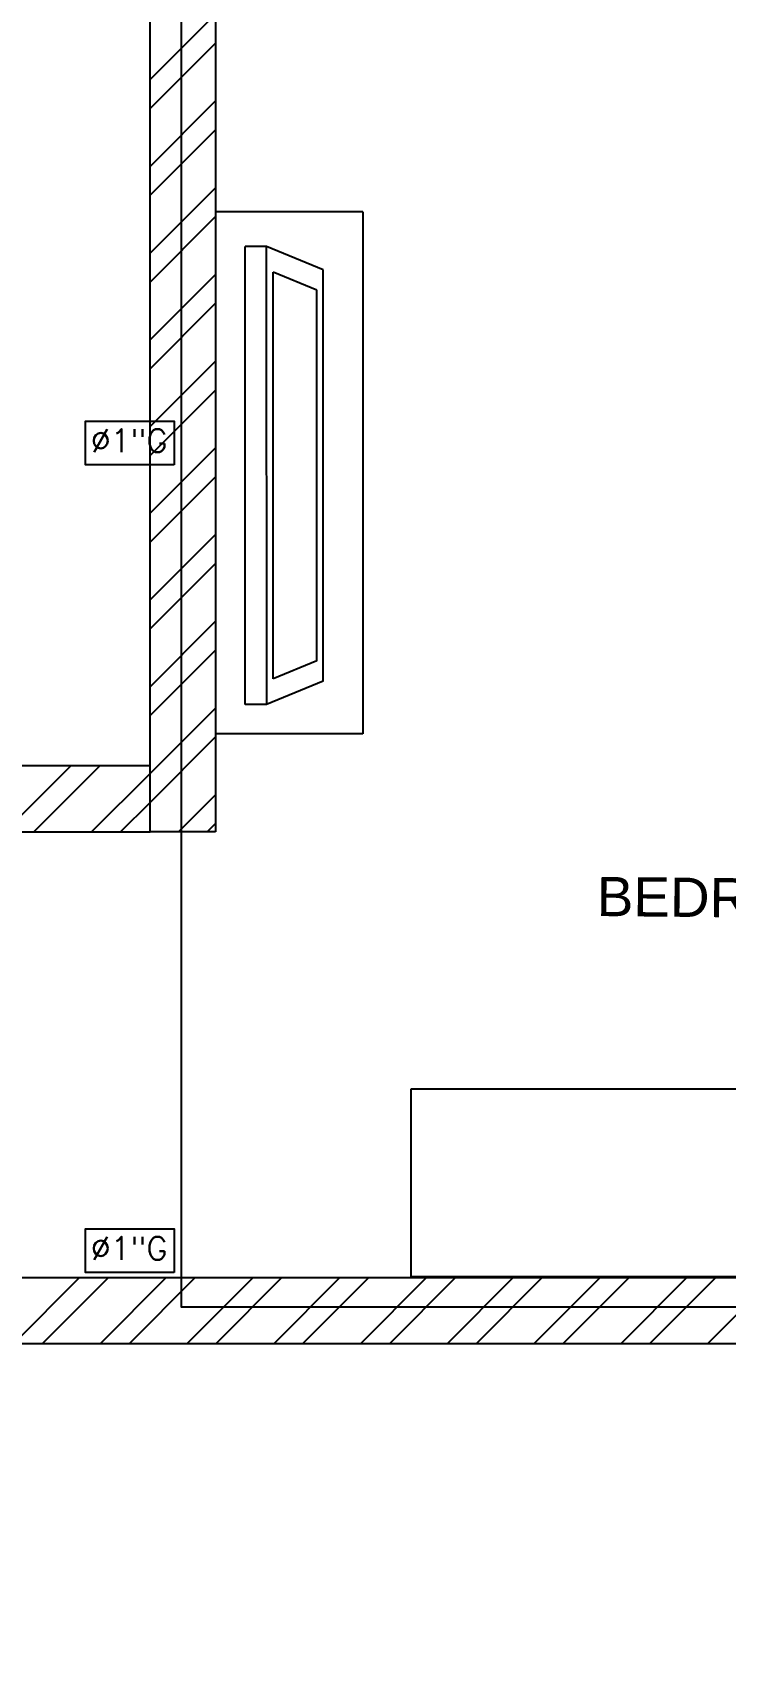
# Model space of a CAD drawing. Header units: millimetres. Extents: x 1591 to 1638, y 1324 to 1492.
# Drawn here: x 1614.156 to 1616.274, y 1413.365 to 1418.331 of the extents above; entities that cross this region are included whole.
import ezdxf
from ezdxf.lldxf.tags import DXFTag

# ---------------------------------------------------------------- set-up
doc = ezdxf.new("R2010")
doc.units = ezdxf.units.MM
doc.linetypes.add('HIDDEN', pattern=[0.375, 0.25, -0.125])
doc.layers.add('Ha-Muros 0.20', color=7, linetype='Continuous', true_color=0x8c8c8c)
for name, color, linetype in [('Mo-Generales', 9, 'Continuous'), ('Mu-0.20', 5, 'Continuous'), ('Plump', 7, 'Continuous'), ('TEXTS', 1, 'Continuous'), ('Tx-Espacio', 7, 'Continuous')]:
    doc.layers.add(name, color=color, linetype=linetype)
doc.styles.add('GORDITA', font='swissek.ttf')
doc.styles.get("Standard").update_dxf_attribs({"font": 'arial.ttf'})
doc.styles.add('TEXTS', font='romans9.shx')
tags = doc.linetypes.add('GAS_LINE', pattern='A,12.7,-5.08,["GAS",Standard,S=2.54,R=0,X=-2.54,Y=-1.27],-6.35', length=24.13).pattern_tags.tags
tags[6] = DXFTag(74, 10)

# ---------------------------------------------------------------- blocks, each defined once
blk = doc.blocks.new('A$Cec5ab6e8')
at = {"color": 9, "true_color": 0xc7c8ca}
for p, q in [((26.2627, 17.4876, 0), (25.8127, 17.4876, 0)), ((26.2627, 17.4876, 0), (26.2627, 15.8911, 0)), ((26.2627, 15.8911, 0), (25.8127, 15.8911, 0))]:
    blk.add_line(p, q, dxfattribs=at)
at = {"color": 9, "ltscale": 0.25, "true_color": 0xc7c8ca}
for p, q in [((25.969, 17.381, 0), (25.9038, 17.381, 0)), ((25.969, 17.381, 0), (25.9038, 17.381, 0)), ((25.9038, 15.981, 0), (25.9038, 17.381, 0)), ((26.1419, 17.3101, 0), (25.969, 17.381, 0)), ((25.9691, 15.981, 0), (25.969, 17.381, 0)), ((25.9886, 16.0595, 0), (25.9886, 17.3025, 0)), ((26.1223, 17.2476, 0), (25.9886, 17.3025, 0)), ((26.1419, 16.052, 0), (26.1419, 17.3101, 0)), ((26.1419, 16.052, 0), (26.1419, 17.3101, 0)), ((26.1223, 16.1144, 0), (26.1223, 17.2476, 0)), ((26.1223, 16.1144, 0), (26.1223, 17.2476, 0)), ((26.1223, 16.1143, 0), (25.9886, 16.0594, 0)), ((26.1223, 16.1143, 0), (25.9886, 16.0594, 0)), ((26.1419, 16.0519, 0), (25.969, 15.981, 0)), ((25.969, 15.981, 0), (25.9038, 15.981, 0))]:
    blk.add_line(p, q, dxfattribs=at)
at = {"layer": 'Ha-Muros 0.20', "color": 9, "linetype": 'Continuous', "true_color": 0xc7c8ca}
for p, q in [((25.6127, 17.8914, 0), (25.8127, 18.0914, 0)), ((25.6127, 17.803, 0), (25.8127, 18.003, 0)), ((25.6127, 17.6263, 0), (25.8127, 17.8262, 0)), ((25.6127, 17.5379, 0), (25.8127, 17.7378, 0)), ((25.6127, 17.3611, 0), (25.8127, 17.5611, 0)), ((25.6127, 17.2727, 0), (25.8127, 17.4727, 0)), ((25.6127, 17.096, 0), (25.8127, 17.2959, 0)), ((25.6127, 17.0076, 0), (25.8127, 17.2075, 0)), ((25.6128, 16.8308, 0), (25.8127, 17.0308, 0)), ((25.6128, 16.7424, 0), (25.8127, 16.9424, 0)), ((25.6128, 16.5657, 0), (25.8127, 16.7656, 0)), ((25.6128, 16.4773, 0), (25.8127, 16.6772, 0)), ((25.6128, 16.3005, 0), (25.8127, 16.5004, 0)), ((25.6128, 16.2121, 0), (25.8127, 16.4121, 0)), ((25.6128, 16.0353, 0), (25.8127, 16.2353, 0)), ((25.6128, 15.947, 0), (25.8127, 16.1469, 0)), ((25.6128, 15.7702, 0), (25.8127, 15.9701, 0)), ((25.6128, 15.6818, 0), (25.8127, 15.8817, 0)), ((25.1689, 15.5915, 0), (25.3706, 15.7931, 0)), ((25.2573, 15.5915, 0), (25.4589, 15.7931, 0)), ((25.4341, 15.5915, 0), (25.6128, 15.7702, 0)), ((25.6993, 15.5915, 0), (25.8127, 15.705, 0)), ((25.5225, 15.5915, 0), (25.6128, 15.6818, 0)), ((25.7876, 15.5914, 0), (25.8127, 15.6166, 0)), ((25.1959, 14.0275, 0), (25.396, 14.2275, 0)), ((25.2843, 14.0275, 0), (25.4843, 14.2275, 0)), ((25.4611, 14.0275, 0), (25.6611, 14.2275, 0)), ((25.5495, 14.0275, 0), (25.7495, 14.2275, 0)), ((25.7263, 14.0275, 0), (25.9263, 14.2275, 0)), ((25.8147, 14.0275, 0), (26.0147, 14.2275, 0)), ((25.9915, 14.0275, 0), (26.1915, 14.2275, 0)), ((26.0798, 14.0275, 0), (26.2799, 14.2275, 0)), ((26.2566, 14.0275, 0), (26.4566, 14.2275, 0)), ((26.345, 14.0275, 0), (26.545, 14.2275, 0)), ((26.5218, 14.0275, 0), (26.7218, 14.2275, 0)), ((26.6102, 14.0275, 0), (26.8102, 14.2275, 0)), ((26.787, 14.0275, 0), (26.987, 14.2275, 0)), ((26.8754, 14.0275, 0), (27.0754, 14.2275, 0)), ((27.0521, 14.0275, 0), (27.2521, 14.2275, 0)), ((27.1405, 14.0275, 0), (27.3405, 14.2276, 0)), ((27.3173, 14.0276, 0), (27.5173, 14.2276, 0))]:
    blk.add_line(p, q, dxfattribs=at)
at = {"layer": 'Mo-Generales', "color": 9, "true_color": 0xc7c8ca}
for p, q in [((28.1646, 14.8047, 0), (26.41, 14.8047, 0)), ((26.41, 14.8047, 0), (26.41, 14.2325, 0)), ((26.41, 14.2325, 0), (28.1646, 14.2325, 0))]:
    blk.add_line(p, q, dxfattribs=at)
at = {"layer": 'Mu-0.20', "color": 9, "true_color": 0xc7c8ca}
for p, q in [((25.6128, 15.5915), (25.6126, 19.9799)), ((25.8126, 19.9799), (25.8127, 15.5914)), ((25.6128, 15.7931), (22.517, 15.7931)), ((25.6128, 15.5915), (25.6128, 15.7931)), ((22.317, 15.5914), (25.6128, 15.5915)), ((25.8127, 15.5914), (25.6128, 15.5915)), ((29.8386, 14.2276), (22.9085, 14.2275)), ((22.9085, 14.0275), (29.8386, 14.0276))]:
    blk.add_line(p, q, dxfattribs=at)
at = {"layer": 'Tx-Espacio', "color": 9, "true_color": 0xc7c8ca, "style": 'GORDITA'}
blk.add_text('BEDROOM 1', height=0.12, rotation=359.4623, dxfattribs=at).set_placement((26.9775, 15.3341))

msp = doc.modelspace()

# ---------------------------------------------------------------- linework, layer by layer
at = {"layer": 'Plump', "color": 116, "linetype": 'GAS_LINE', "ltscale": 0.025, "true_color": 0x136734}
msp.add_lwpolyline([(1618.62476, 1412.78369), (1618.62476, 1412.78369), (1618.62476, 1414.43375), (1614.61172, 1414.43375), (1614.61172, 1420.37212), (1612.12292, 1420.37212), (1612.12292, 1420.57662)], dxfattribs=at)
at = {"layer": 'Plump', "color": 0}
for points in [[(1614.58964, 1417.00862), (1614.31887, 1417.00862), (1614.31887, 1417.14233), (1614.58964, 1417.14233)], [(1614.58964, 1414.53928), (1614.31887, 1414.53928), (1614.31887, 1414.67299), (1614.58964, 1414.67299)]]:
    msp.add_lwpolyline(points, close=True, dxfattribs=at)

# ---------------------------------------------------------------- block references
msp.add_blockref('A$Cec5ab6e8', (1588.90298, 1400.29501))

# ---------------------------------------------------------------- texts
at = {"layer": 'TEXTS', "color": 0, "linetype": 'HIDDEN', "style": 'TEXTS'}
for p in [(1614.3345, 1417.04696, 0.30334), (1614.3345, 1414.57762, 0.30334)]:
    msp.add_text('Ø1"G', height=0.071003, dxfattribs=at).set_placement(p)

doc.saveas('drawing.dxf')
